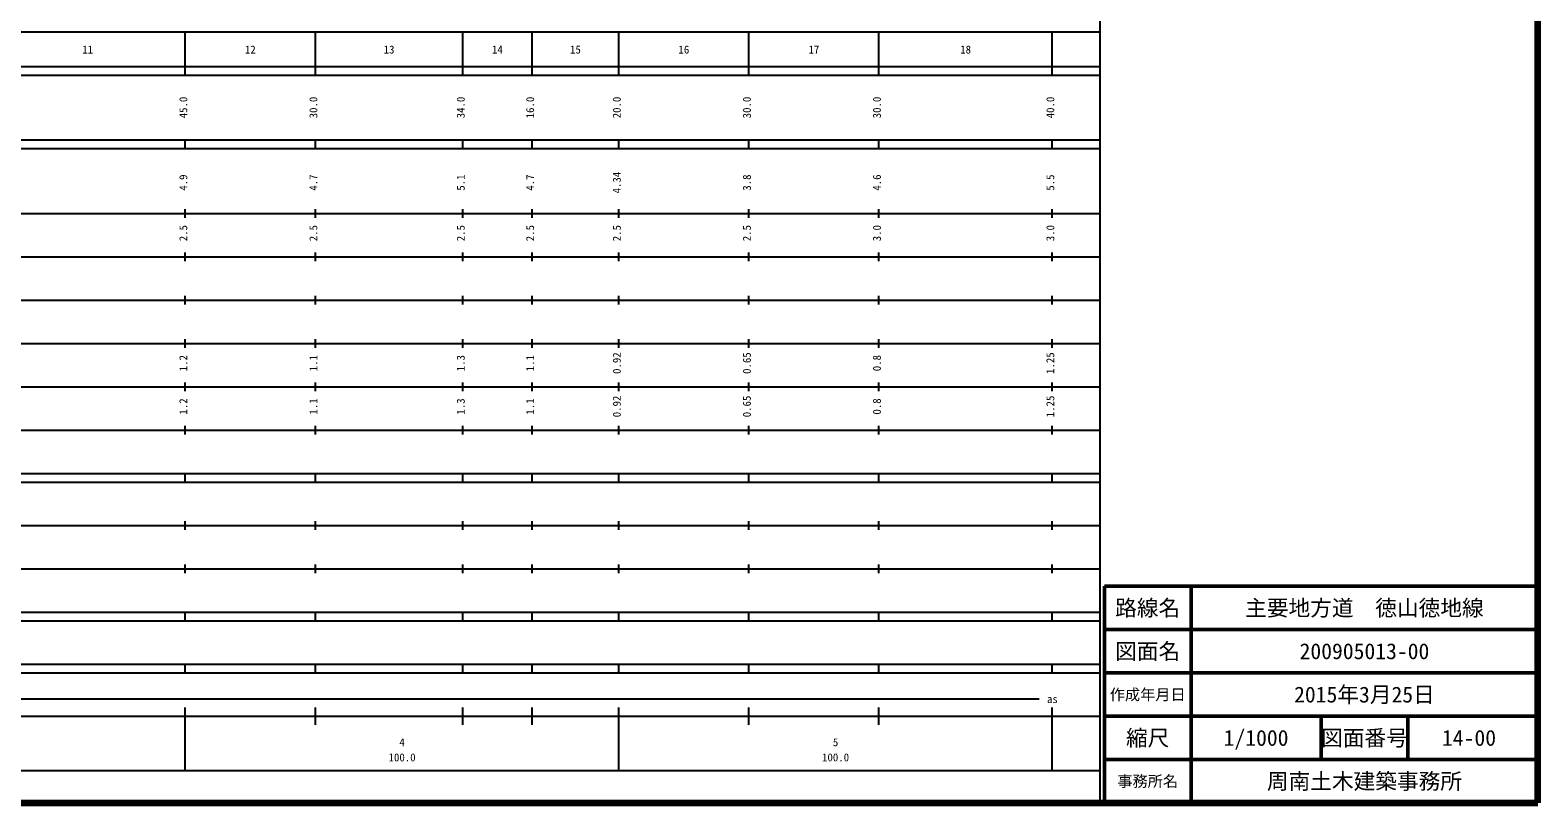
# Model space of a CAD drawing. Units: millimetres on the paper, enlarged 1000 times. Extents: x 40000 to 680000, y 20000 to 380000.
# Drawn here: x 332206 to 680000, y 20000 to 198357 of the extents above; entities that cross this region are included whole.
import ezdxf
from ezdxf.enums import TextEntityAlignment as Align

# ---------------------------------------------------------------- set-up
doc = ezdxf.new("R2010")
doc.units = ezdxf.units.MM
doc.header["$LTSCALE"] = 1000
for name, color, linetype, lineweight in [('M-TTL', 2, 'Continuous', 140), ('M-TTL-BAND', 7, 'Continuous', 25), ('M-TTL-FRAM', 2, 'Continuous', 50), ('M-TTL-LINE', 7, 'Continuous', 50)]:
    doc.layers.add(name, color=color, linetype=linetype, lineweight=lineweight)
doc.layers.add('M-TTL-TXT', color=7, linetype='Continuous')
doc.styles.add('ＭＳ ゴシック', font='')
doc.styles.get('ＭＳ ゴシック').set_extended_font_data('MS Gothic')

msp = doc.modelspace()

# ---------------------------------------------------------------- linework, layer by layer
at = {"layer": 'M-TTL'}
for p, q in [((680000, 20000), (680000, 380000)), ((40000, 20000), (680000, 20000))]:
    msp.add_line(p, q, dxfattribs=at)
at = {"layer": 'M-TTL-BAND'}
for p, q in [((579000, 20000), (579000, 370000)), ((68000, 198000), (579000, 198000)), ((368000, 188000), (368000, 198000)), ((398000, 188000), (398000, 198000)), ((432000, 188000), (432000, 198000)), ((448000, 188000), (448000, 198000)), ((468000, 188000), (468000, 198000)), ((498000, 188000), (498000, 198000)), ((528000, 188000), (528000, 198000)), ((568000, 188000), (568000, 198000)), ((40000, 190000), (579000, 190000)), ((40000, 188000), (579000, 188000)), ((40000, 173000), (579000, 173000)), ((40000, 171000), (579000, 171000)), ((368000, 171000), (368000, 173000)), ((398000, 171000), (398000, 173000)), ((432000, 171000), (432000, 173000)), ((448000, 171000), (448000, 173000)), ((468000, 171000), (468000, 173000)), ((498000, 171000), (498000, 173000)), ((528000, 171000), (528000, 173000)), ((568000, 171000), (568000, 173000)), ((368000, 155000), (368000, 157000)), ((398000, 155000), (398000, 157000)), ((432000, 155000), (432000, 157000)), ((448000, 155000), (448000, 157000)), ((468000, 155000), (468000, 157000)), ((498000, 155000), (498000, 157000)), ((528000, 155000), (528000, 157000)), ((568000, 155000), (568000, 157000)), ((40000, 156000), (579000, 156000)), ((368000, 145000), (368000, 147000)), ((398000, 145000), (398000, 147000)), ((432000, 145000), (432000, 147000)), ((448000, 145000), (448000, 147000)), ((468000, 145000), (468000, 147000)), ((498000, 145000), (498000, 147000)), ((528000, 145000), (528000, 147000)), ((568000, 145000), (568000, 147000)), ((46000, 146000), (579000, 146000)), ((52000, 136000), (579000, 136000)), ((368000, 135000), (368000, 137000)), ((398000, 135000), (398000, 137000)), ((432000, 135000), (432000, 137000)), ((448000, 135000), (448000, 137000)), ((468000, 135000), (468000, 137000)), ((498000, 135000), (498000, 137000)), ((528000, 135000), (528000, 137000)), ((568000, 135000), (568000, 137000)), ((46000, 126000), (579000, 126000)), ((368000, 125000), (368000, 127000)), ((398000, 125000), (398000, 127000)), ((432000, 125000), (432000, 127000)), ((448000, 125000), (448000, 127000)), ((468000, 125000), (468000, 127000)), ((498000, 125000), (498000, 127000)), ((528000, 125000), (528000, 127000)), ((568000, 125000), (568000, 127000)), ((52000, 116000), (579000, 116000)), ((368000, 115000), (368000, 117000)), ((398000, 115000), (398000, 117000)), ((432000, 115000), (432000, 117000)), ((448000, 115000), (448000, 117000)), ((468000, 115000), (468000, 117000)), ((498000, 115000), (498000, 117000)), ((528000, 115000), (528000, 117000)), ((568000, 115000), (568000, 117000)), ((46000, 106000), (579000, 106000)), ((368000, 105000), (368000, 107000)), ((398000, 105000), (398000, 107000)), ((432000, 105000), (432000, 107000)), ((448000, 105000), (448000, 107000)), ((468000, 105000), (468000, 107000)), ((498000, 105000), (498000, 107000)), ((528000, 105000), (528000, 107000)), ((568000, 105000), (568000, 107000)), ((40000, 96000), (579000, 96000)), ((40000, 94000), (579000, 94000)), ((368000, 94000), (368000, 96000)), ((398000, 94000), (398000, 96000)), ((432000, 94000), (432000, 96000)), ((448000, 94000), (448000, 96000)), ((468000, 94000), (468000, 96000)), ((498000, 94000), (498000, 96000)), ((528000, 94000), (528000, 96000)), ((568000, 94000), (568000, 96000)), ((49000, 84000), (579000, 84000)), ((368000, 83000), (368000, 85000)), ((398000, 83000), (398000, 85000)), ((432000, 83000), (432000, 85000)), ((448000, 83000), (448000, 85000)), ((468000, 83000), (468000, 85000)), ((498000, 83000), (498000, 85000)), ((528000, 83000), (528000, 85000)), ((568000, 83000), (568000, 85000)), ((40000, 74000), (579000, 74000)), ((368000, 73000), (368000, 75000)), ((398000, 73000), (398000, 75000)), ((432000, 73000), (432000, 75000)), ((448000, 73000), (448000, 75000)), ((468000, 73000), (468000, 75000)), ((498000, 73000), (498000, 75000)), ((528000, 73000), (528000, 75000)), ((568000, 73000), (568000, 75000)), ((40000, 64000), (579000, 64000)), ((368000, 62000), (368000, 64000)), ((398000, 62000), (398000, 64000)), ((432000, 62000), (432000, 64000)), ((448000, 62000), (448000, 64000)), ((468000, 62000), (468000, 64000)), ((498000, 62000), (498000, 64000)), ((528000, 62000), (528000, 64000)), ((568000, 62000), (568000, 64000)), ((40000, 62000), (579000, 62000)), ((40000, 52000), (579000, 52000)), ((40000, 50000), (579000, 50000)), ((368000, 50000), (368000, 52000)), ((398000, 50000), (398000, 52000)), ((432000, 50000), (432000, 52000)), ((448000, 50000), (448000, 52000)), ((468000, 50000), (468000, 52000)), ((498000, 50000), (498000, 52000)), ((528000, 50000), (528000, 52000)), ((568000, 50000), (568000, 52000)), ((71000, 44000), (565000, 44000)), ((368000, 27500), (368000, 42000)), ((398000, 38000), (398000, 42000)), ((432000, 38000), (432000, 42000)), ((448000, 38000), (448000, 42000)), ((468000, 27500), (468000, 42000)), ((498000, 38000), (498000, 42000)), ((528000, 38000), (528000, 42000)), ((568000, 27500), (568000, 42000)), ((40000, 40000), (579000, 40000)), ((68000, 27500), (579000, 27500))]:
    msp.add_line(p, q, dxfattribs=at)
at = {"layer": 'M-TTL-FRAM'}
for p, q in [((680000, 70000), (580000, 70000)), ((580000, 70000), (580000, 20000))]:
    msp.add_line(p, q, dxfattribs=at)
at = {"layer": 'M-TTL-LINE'}
for p, q in [((600000, 70000), (600000, 20000)), ((680000, 60000), (580000, 60000)), ((680000, 50000), (580000, 50000)), ((680000, 40000), (580000, 40000)), ((630000, 40000), (630000, 30000)), ((650000, 40000), (650000, 30000)), ((680000, 30000), (580000, 30000))]:
    msp.add_line(p, q, dxfattribs=at)

# ---------------------------------------------------------------- texts
at = {"layer": 'M-TTL-BAND', "style": 'ＭＳ ゴシック'}
for s, p in [('12', (383000, 192405)), ('13', (415000, 192405)), ('16', (483000, 192405)), ('18', (548000, 192405)), ('11', (345500, 192405)), ('14', (440000, 192405)), ('15', (458000, 192405)), ('17', (513000, 192405)), ('as', (568000, 42500)), ('4', (418000, 32523)), ('5', (518000, 32523)), ('100.0', (418000, 29033)), ('100.0', (518000, 29033))]:
    msp.add_text(s, height=1833, dxfattribs=at).set_placement(p, align=Align.BOTTOM_CENTER)
for s, p in [('45.0', (369000, 180500)), ('30.0', (399000, 180500)), ('34.0', (433000, 180500)), ('16.0', (449000, 180500)), ('20.0', (469000, 180500)), ('30.0', (499000, 180500)), ('30.0', (529000, 180500)), ('40.0', (569000, 180500)), ('4.9', (369000, 163174)), ('4.7', (399000, 163174)), ('5.1', (433000, 163174)), ('4.7', (449000, 163174)), ('4.34', (469000, 163174)), ('3.8', (499000, 163174)), ('4.6', (529000, 163174)), ('5.5', (569000, 163174)), ('2.5', (369000, 151500)), ('2.5', (399000, 151500)), ('2.5', (433000, 151500)), ('2.5', (449000, 151500)), ('2.5', (469000, 151500)), ('2.5', (499000, 151500)), ('3.0', (529000, 151500)), ('3.0', (569000, 151500)), ('1.2', (369000, 121500)), ('1.1', (399000, 121500)), ('1.3', (433000, 121500)), ('1.1', (449000, 121500)), ('0.92', (469000, 121500)), ('0.65', (499000, 121500)), ('0.8', (529000, 121500)), ('1.25', (569000, 121500)), ('1.2', (369000, 111500)), ('1.1', (399000, 111500)), ('1.3', (433000, 111500)), ('1.1', (449000, 111500)), ('0.92', (469000, 111500)), ('0.65', (499000, 111500)), ('0.8', (529000, 111500)), ('1.25', (569000, 111500))]:
    msp.add_text(s, height=1833, rotation=90, dxfattribs=at).set_placement(p, align=Align.BOTTOM_CENTER)
at = {"layer": 'M-TTL-TXT', "style": 'ＭＳ ゴシック'}
for s, height, p in [('路線名', 3666, (590000, 65000)), ('路線名', 3666, (590000, 65000)), ('主要地方道\u3000徳山徳地線', 3666, (640000, 65000)), ('図面名', 3666, (590000, 55000)), ('図面名', 3666, (590000, 55000)), ('200905013-00', 3666, (640000, 55000)), ('作成年月日', 2566, (590000, 45000)), ('作成年月日', 2566, (590000, 45000)), ('2015年3月25日', 3666, (640000, 45000)), ('縮尺', 3666, (590000, 35000)), ('縮尺', 3666, (590000, 35000)), ('1/1000', 3666, (615000, 35000)), ('図面番号', 3666, (640000, 35000)), ('図面番号', 3666, (640000, 35000)), ('14-00', 3666, (664125, 35000)), ('事務所名', 2566, (590000, 25000)), ('事務所名', 2566, (590000, 25000)), ('周南土木建築事務所', 3666, (640000, 25000))]:
    msp.add_text(s, height=height, dxfattribs=at).set_placement(p, align=Align.MIDDLE_CENTER)

doc.saveas('drawing.dxf')
